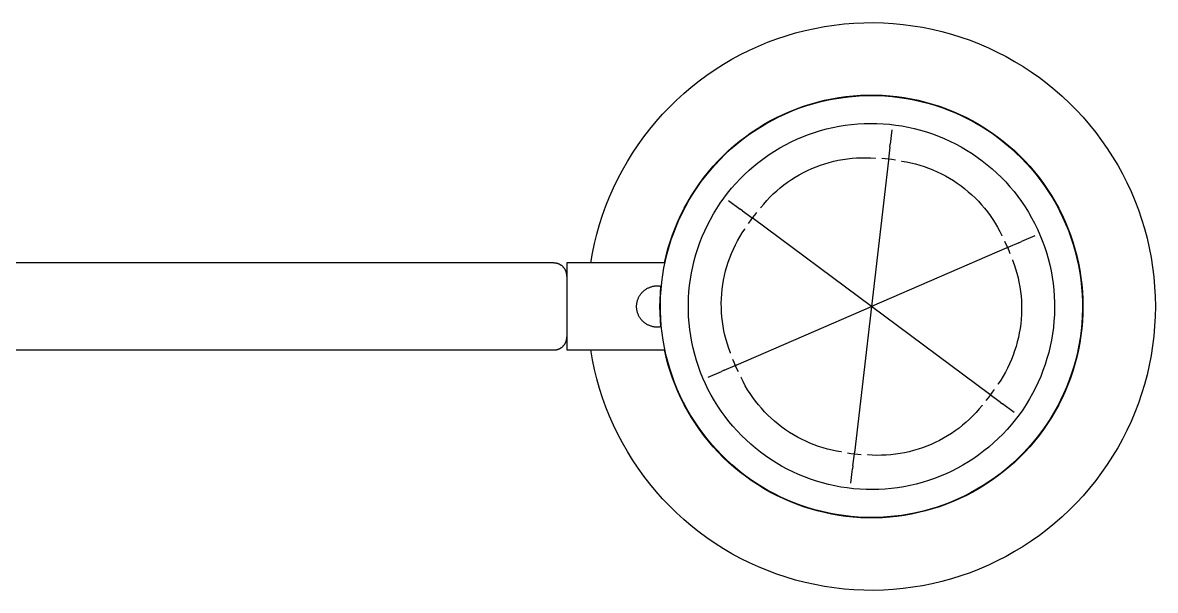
# Model space of a CAD drawing. Header units: millimetres. Extents: x -1519 to 3497, y -297 to 3208.
# Drawn here: x 2202.2 to 2462.5, y 465.4 to 595.9 of the extents above; entities that cross this region are included whole.
import ezdxf

# ---------------------------------------------------------------- set-up
doc = ezdxf.new("R2010")
doc.units = ezdxf.units.MM
doc.header["$MEASUREMENT"] = 0
doc.layers.add('Utwórz2D linie widoczne', color=7, linetype='Continuous', true_color=0x000000)

msp = doc.modelspace()

# ---------------------------------------------------------------- linework, layer by layer
at = {"layer": 'Utwórz2D linie widoczne'}
for p, q in [((2377.62, 592.87), (2379.79, 593.51)), ((2379.79, 593.51), (2381.99, 594.08)), ((2381.99, 594.08), (2384.2, 594.57)), ((2384.2, 594.57), (2386.43, 594.98)), ((2386.43, 594.98), (2388.67, 595.32)), ((2388.67, 595.32), (2390.92, 595.58)), ((2390.92, 595.58), (2393.18, 595.76)), ((2393.18, 595.76), (2395.44, 595.86)), ((2395.44, 595.86), (2397.71, 595.88)), ((2397.71, 595.88), (2399.97, 595.82)), ((2399.97, 595.82), (2402.24, 595.69)), ((2402.24, 595.69), (2404.49, 595.48)), ((2404.49, 595.48), (2406.74, 595.18)), ((2406.74, 595.18), (2408.98, 594.81)), ((2408.98, 594.81), (2411.2, 594.37)), ((2411.2, 594.37), (2413.4, 593.84)), ((2413.4, 593.84), (2415.59, 593.24)), ((2371.25, 590.49), (2373.35, 591.36)), ((2373.35, 591.36), (2375.47, 592.15)), ((2375.47, 592.15), (2377.62, 592.87)), ((2415.59, 593.24), (2417.75, 592.57)), ((2417.75, 592.57), (2419.89, 591.82)), ((2419.89, 591.82), (2422, 590.99)), ((2422, 590.99), (2424.08, 590.1)), ((2365.17, 587.46), (2367.16, 588.54)), ((2367.16, 588.54), (2369.19, 589.55)), ((2369.19, 589.55), (2371.25, 590.49)), ((2424.08, 590.1), (2426.13, 589.13)), ((2426.13, 589.13), (2428.14, 588.09)), ((2361.3, 585.1), (2363.21, 586.32)), ((2363.21, 586.32), (2365.17, 587.46)), ((2428.14, 588.09), (2430.12, 586.98)), ((2430.12, 586.98), (2432.06, 585.8)), ((2432.06, 585.8), (2433.95, 584.56)), ((2357.61, 582.48), (2359.43, 583.82)), ((2359.43, 583.82), (2361.3, 585.1)), ((2433.95, 584.56), (2435.8, 583.25)), ((2435.8, 583.25), (2437.61, 581.88)), ((2354.1, 579.6), (2355.83, 581.07)), ((2355.83, 581.07), (2357.61, 582.48)), ((2437.61, 581.88), (2439.36, 580.45)), ((2439.36, 580.45), (2441.07, 578.95)), ((2350.81, 576.49), (2352.43, 578.07)), ((2352.43, 578.07), (2354.1, 579.6)), ((2384.78, 577.63), (2386.41, 578.03)), ((2385.36, 577.67), (2386.99, 578.05)), ((2386.41, 578.03), (2388.05, 578.37)), ((2386.99, 578.05), (2388.63, 578.37)), ((2388.05, 578.37), (2389.7, 578.66)), ((2388.63, 578.37), (2390.28, 578.64)), ((2389.7, 578.66), (2391.37, 578.89)), ((2390.28, 578.64), (2391.95, 578.85)), ((2391.37, 578.89), (2393.03, 579.06)), ((2391.95, 578.85), (2393.61, 579.01)), ((2393.03, 579.06), (2394.71, 579.18)), ((2393.61, 579.01), (2395.28, 579.1)), ((2394.71, 579.18), (2396.39, 579.24)), ((2395.28, 579.1), (2396.96, 579.14)), ((2396.39, 579.24), (2398.06, 579.24)), ((2396.96, 579.14), (2398.63, 579.12)), ((2398.06, 579.24), (2399.74, 579.18)), ((2398.63, 579.12), (2400.3, 579.04)), ((2399.74, 579.18), (2401.41, 579.06)), ((2400.3, 579.04), (2401.97, 578.91)), ((2401.41, 579.06), (2403.08, 578.89)), ((2401.97, 578.91), (2403.64, 578.71)), ((2403.08, 578.89), (2404.74, 578.66)), ((2403.64, 578.71), (2405.29, 578.46)), ((2404.74, 578.66), (2406.4, 578.37)), ((2405.29, 578.46), (2406.94, 578.16)), ((2406.4, 578.37), (2408.04, 578.03)), ((2406.94, 578.16), (2408.57, 577.79)), ((2408.04, 578.03), (2409.67, 577.62)), ((2441.07, 578.95), (2442.72, 577.4)), ((2349.24, 574.85), (2350.81, 576.49)), ((2376.9, 574.79), (2378.43, 575.47)), ((2377.46, 574.93), (2379, 575.59)), ((2378.43, 575.47), (2379.99, 576.09)), ((2379, 575.59), (2380.56, 576.19)), ((2379.99, 576.09), (2381.57, 576.65)), ((2380.56, 576.19), (2382.14, 576.74)), ((2381.57, 576.65), (2383.17, 577.17)), ((2382.14, 576.74), (2383.74, 577.23)), ((2383.17, 577.17), (2384.78, 577.63)), ((2383.74, 577.23), (2385.36, 577.67)), ((2408.57, 577.79), (2410.19, 577.37)), ((2409.67, 577.62), (2411.28, 577.17)), ((2410.19, 577.37), (2411.8, 576.9)), ((2411.28, 577.17), (2412.88, 576.65)), ((2411.8, 576.9), (2413.38, 576.37)), ((2412.88, 576.65), (2414.46, 576.09)), ((2413.38, 576.37), (2414.95, 575.78)), ((2414.46, 576.09), (2416.01, 575.46)), ((2414.95, 575.78), (2416.5, 575.14)), ((2416.01, 575.46), (2417.55, 574.79)), ((2442.72, 577.4), (2444.31, 575.79)), ((2444.31, 575.79), (2445.85, 574.13)), ((2346.29, 571.41), (2347.74, 573.16)), ((2347.74, 573.16), (2349.24, 574.85)), ((2371.55, 571.79), (2372.99, 572.65)), ((2372.44, 572.45), (2373.9, 573.28)), ((2372.99, 572.65), (2374.45, 573.46)), ((2373.9, 573.28), (2375.39, 574.06)), ((2374.45, 573.46), (2375.94, 574.22)), ((2375.39, 574.06), (2376.9, 574.79)), ((2375.94, 574.22), (2377.46, 574.93)), ((2394.09, 572.61), (2395.54, 572.69)), ((2395.54, 572.69), (2396.99, 572.72)), ((2396.99, 572.72), (2398.44, 572.71)), ((2398.44, 572.71), (2399.9, 572.64)), ((2399.9, 572.64), (2401.34, 572.52)), ((2416.5, 575.14), (2418.02, 574.45)), ((2417.55, 574.79), (2419.06, 574.06)), ((2418.02, 574.45), (2419.52, 573.71)), ((2419.06, 574.06), (2420.55, 573.28)), ((2419.52, 573.71), (2421, 572.91)), ((2420.55, 573.28), (2422, 572.45)), ((2421, 572.91), (2422.44, 572.07)), ((2445.85, 574.13), (2447.33, 572.41)), ((2344.91, 569.62), (2346.29, 571.41)), ((2368.25, 569.67), (2369.62, 570.64)), ((2368.77, 569.92), (2370.15, 570.88)), ((2369.62, 570.64), (2371.01, 571.57)), ((2370.15, 570.88), (2371.55, 571.79)), ((2371.01, 571.57), (2372.44, 572.45)), ((2381.41, 569.64), (2382.77, 570.16)), ((2382.77, 570.16), (2384.14, 570.64)), ((2384.14, 570.64), (2385.53, 571.07)), ((2385.53, 571.07), (2386.93, 571.45)), ((2386.93, 571.45), (2388.34, 571.78)), ((2388.34, 571.78), (2389.77, 572.06)), ((2389.77, 572.06), (2391.2, 572.29)), ((2391.2, 572.29), (2392.64, 572.47)), ((2392.64, 572.47), (2394.09, 572.61)), ((2401.34, 572.52), (2402.79, 572.35)), ((2401.93, 571.27), (2401.54, 567.94)), ((2402.79, 572.35), (2404.22, 572.14)), ((2404.22, 572.14), (2405.65, 571.87)), ((2405.65, 571.87), (2407.07, 571.55)), ((2407.07, 571.55), (2408.47, 571.19)), ((2408.47, 571.19), (2409.87, 570.78)), ((2409.87, 570.78), (2411.25, 570.32)), ((2411.25, 570.32), (2412.61, 569.81)), ((2422, 572.45), (2423.43, 571.57)), ((2422.44, 572.07), (2423.86, 571.17)), ((2423.43, 571.57), (2424.83, 570.64)), ((2423.86, 571.17), (2425.24, 570.23)), ((2424.83, 570.64), (2426.19, 569.66)), ((2425.24, 570.23), (2426.59, 569.24)), ((2447.33, 572.41), (2448.75, 570.65)), ((2448.75, 570.65), (2450.11, 568.83)), ((2342.33, 565.89), (2343.58, 567.78)), ((2343.58, 567.78), (2344.91, 569.62)), ((2364.37, 566.46), (2365.63, 567.58)), ((2364.87, 566.77), (2366.13, 567.86)), ((2365.63, 567.58), (2366.92, 568.64)), ((2366.13, 567.86), (2367.44, 568.92)), ((2366.92, 568.64), (2368.25, 569.67)), ((2367.44, 568.92), (2368.77, 569.92)), ((2376.19, 567.09), (2377.46, 567.8)), ((2377.46, 567.8), (2378.76, 568.46)), ((2378.76, 568.46), (2380.07, 569.07)), ((2380.07, 569.07), (2381.41, 569.64)), ((2401.47, 567.29), (2401.54, 567.94)), ((2412.61, 569.81), (2413.95, 569.26)), ((2413.95, 569.26), (2415.27, 568.65)), ((2415.27, 568.65), (2416.57, 568.01)), ((2416.57, 568.01), (2417.85, 567.32)), ((2426.19, 569.66), (2427.52, 568.64)), ((2426.59, 569.24), (2427.9, 568.2)), ((2427.52, 568.64), (2428.82, 567.57)), ((2427.9, 568.2), (2429.18, 567.12)), ((2428.82, 567.57), (2430.07, 566.46)), ((2450.11, 568.83), (2451.41, 566.97)), ((2341.14, 563.96), (2342.33, 565.89)), ((2361.98, 564.11), (2363.16, 565.31)), ((2362.45, 564.45), (2363.64, 565.63)), ((2363.16, 565.31), (2364.37, 566.46)), ((2363.64, 565.63), (2364.87, 566.77)), ((2372.54, 564.72), (2373.73, 565.56)), ((2373.73, 565.56), (2374.95, 566.35)), ((2374.95, 566.35), (2376.19, 567.09)), ((2393.82, 564.79), (2394.89, 564.84)), ((2394.89, 564.84), (2395.95, 564.85)), ((2395.95, 564.85), (2397.02, 564.82)), ((2397.02, 564.82), (2398.08, 564.75)), ((2401.47, 567.29), (2401.15, 564.53)), ((2417.85, 567.32), (2419.1, 566.58)), ((2419.1, 566.58), (2420.33, 565.81)), ((2420.33, 565.81), (2421.53, 564.99)), ((2421.53, 564.99), (2422.7, 564.13)), ((2429.18, 567.12), (2430.42, 565.99)), ((2430.07, 566.46), (2431.29, 565.3)), ((2430.42, 565.99), (2431.62, 564.83)), ((2431.29, 565.3), (2432.46, 564.11)), ((2431.62, 564.83), (2432.78, 563.62)), ((2451.41, 566.97), (2452.64, 565.07)), ((2452.64, 565.07), (2453.8, 563.12)), ((2340.01, 562), (2341.14, 563.96)), ((2359.76, 561.6), (2360.85, 562.88)), ((2360.2, 561.97), (2361.31, 563.23)), ((2360.85, 562.88), (2361.98, 564.11)), ((2361.31, 563.23), (2362.45, 564.45)), ((2369.15, 561.99), (2370.25, 562.94)), ((2370.25, 562.94), (2371.38, 563.85)), ((2371.38, 563.85), (2372.54, 564.72)), ((2382.54, 561.9), (2383.51, 562.34)), ((2383.51, 562.34), (2384.5, 562.74)), ((2384.5, 562.74), (2385.5, 563.11)), ((2385.5, 563.11), (2386.51, 563.45)), ((2386.51, 563.45), (2387.53, 563.75)), ((2387.53, 563.75), (2388.56, 564.02)), ((2388.56, 564.02), (2389.6, 564.24)), ((2389.6, 564.24), (2390.65, 564.44)), ((2390.65, 564.44), (2391.7, 564.59)), ((2391.7, 564.59), (2392.76, 564.71)), ((2392.76, 564.71), (2393.82, 564.79)), ((2401.12, 564.3), (2397.22, 530.65)), ((2398.08, 564.75), (2398.15, 564.75)), ((2400.36, 564.61), (2399.57, 564.67)), ((2401.15, 564.53), (2400.36, 564.61)), ((2401.14, 564.5), (2401.12, 564.3)), ((2401.93, 564.43), (2401.15, 564.53)), ((2402.72, 564.31), (2401.93, 564.43)), ((2404.12, 564.06), (2404.19, 564.05)), ((2404.19, 564.05), (2405.24, 563.87)), ((2405.24, 563.87), (2406.28, 563.65)), ((2406.28, 563.65), (2407.31, 563.4)), ((2407.31, 563.4), (2408.34, 563.11)), ((2408.34, 563.11), (2409.35, 562.79)), ((2409.35, 562.79), (2410.36, 562.43)), ((2410.36, 562.43), (2411.35, 562.04)), ((2422.7, 564.13), (2423.84, 563.23)), ((2423.84, 563.23), (2424.95, 562.29)), ((2424.95, 562.29), (2426.03, 561.32)), ((2432.46, 564.11), (2433.6, 562.87)), ((2432.78, 563.62), (2433.9, 562.37)), ((2433.6, 562.87), (2434.69, 561.6)), ((2433.9, 562.37), (2434.97, 561.09)), ((2453.8, 563.12), (2454.89, 561.14)), ((2337.97, 557.95), (2338.96, 559.99)), ((2338.96, 559.99), (2340.01, 562)), ((2357.71, 558.94), (2358.71, 560.29)), ((2358.13, 559.34), (2359.14, 560.68)), ((2358.71, 560.29), (2359.76, 561.6)), ((2359.14, 560.68), (2360.2, 561.97)), ((2366.06, 558.92), (2367.05, 559.98)), ((2367.05, 559.98), (2368.08, 561)), ((2368.08, 561), (2369.15, 561.99)), ((2377.96, 559.21), (2378.83, 559.81)), ((2378.83, 559.81), (2379.73, 560.38)), ((2379.73, 560.38), (2380.65, 560.92)), ((2380.65, 560.92), (2381.59, 561.42)), ((2381.59, 561.42), (2382.54, 561.9)), ((2411.35, 562.04), (2412.32, 561.61)), ((2412.32, 561.61), (2413.28, 561.15)), ((2413.28, 561.15), (2414.23, 560.66)), ((2414.23, 560.66), (2415.15, 560.13)), ((2415.15, 560.13), (2416.06, 559.57)), ((2426.03, 561.32), (2427.07, 560.3)), ((2427.07, 560.3), (2428.07, 559.26)), ((2434.69, 561.6), (2435.73, 560.29)), ((2434.97, 561.09), (2436, 559.77)), ((2435.73, 560.29), (2436.73, 558.94)), ((2436, 559.77), (2436.98, 558.41)), ((2454.89, 561.14), (2455.92, 559.12)), ((2337.06, 555.87), (2337.97, 557.95)), ((2355.85, 556.15), (2356.76, 557.56)), ((2356.24, 556.58), (2357.16, 557.98)), ((2356.76, 557.56), (2357.71, 558.94)), ((2357.16, 557.98), (2358.13, 559.34)), ((2364.18, 556.7), (2365.1, 557.83)), ((2365.1, 557.83), (2366.06, 558.92)), ((2374.66, 556.51), (2375.45, 557.23)), ((2375.45, 557.23), (2376.26, 557.92)), ((2376.26, 557.92), (2377.1, 558.58)), ((2377.1, 558.58), (2377.96, 559.21)), ((2416.06, 559.57), (2416.95, 558.98)), ((2416.95, 558.98), (2417.81, 558.36)), ((2417.81, 558.36), (2418.66, 557.71)), ((2418.66, 557.71), (2419.48, 557.03)), ((2419.48, 557.03), (2420.27, 556.33)), ((2428.07, 559.26), (2429.04, 558.17)), ((2429.04, 558.17), (2429.98, 557.06)), ((2429.98, 557.06), (2430.87, 555.91)), ((2436.73, 558.94), (2437.69, 557.56)), ((2436.98, 558.41), (2437.92, 557.02)), ((2437.69, 557.56), (2438.59, 556.14)), ((2437.92, 557.02), (2438.8, 555.6)), ((2455.92, 559.12), (2456.87, 557.06)), ((2456.87, 557.06), (2457.75, 554.97)), ((2336.22, 553.77), (2337.06, 555.87)), ((2354.19, 553.23), (2355, 554.71)), ((2354.55, 553.69), (2355.37, 555.15)), ((2355, 554.71), (2355.85, 556.15)), ((2355.37, 555.15), (2356.24, 556.58)), ((2362.46, 554.36), (2363.3, 555.55)), ((2363.3, 555.55), (2364.18, 556.7)), ((2364.39, 555.04), (2367.08, 553.04)), ((2372.46, 554.2), (2373.17, 554.99)), ((2373.17, 554.99), (2373.9, 555.76)), ((2373.9, 555.76), (2374.66, 556.51)), ((2420.27, 556.33), (2421.05, 555.59)), ((2421.05, 555.59), (2421.79, 554.83)), ((2421.79, 554.83), (2422.51, 554.04)), ((2430.87, 555.91), (2431.72, 554.74)), ((2431.72, 554.74), (2432.53, 553.53)), ((2438.59, 556.14), (2439.45, 554.7)), ((2438.8, 555.6), (2439.64, 554.15)), ((2439.45, 554.7), (2440.25, 553.23)), ((2457.75, 554.97), (2458.56, 552.86)), ((2335.45, 551.64), (2336.22, 553.77)), ((2353.06, 550.69), (2353.78, 552.2)), ((2353.44, 551.74), (2354.19, 553.23)), ((2353.78, 552.2), (2354.55, 553.69)), ((2360.2, 550.64), (2360.91, 551.91)), ((2360.91, 551.91), (2361.67, 553.15)), ((2361.67, 553.15), (2362.46, 554.36)), ((2367.61, 552.64), (2367.08, 553.04)), ((2367.61, 552.64), (2369.84, 550.99)), ((2370.82, 552.24), (2370.32, 551.62)), ((2371.74, 553.33), (2371.78, 553.38)), ((2371.74, 553.33), (2371.74, 553.33)), ((2371.74, 553.33), (2371.74, 553.33)), ((2371.74, 553.33), (2371.74, 553.33)), ((2371.74, 553.33), (2371.74, 553.33)), ((2371.74, 553.33), (2371.74, 553.33)), ((2371.74, 553.33), (2371.74, 553.33)), ((2371.74, 553.33), (2371.74, 553.33)), ((2371.78, 553.38), (2372.46, 554.2)), ((2422.51, 554.04), (2423.2, 553.23)), ((2423.2, 553.23), (2423.86, 552.4)), ((2423.86, 552.4), (2424.49, 551.54)), ((2432.53, 553.53), (2433.3, 552.3)), ((2433.3, 552.3), (2434.03, 551.04)), ((2439.64, 554.15), (2440.42, 552.67)), ((2440.25, 553.23), (2441.01, 551.73)), ((2440.42, 552.67), (2441.16, 551.17)), ((2458.56, 552.86), (2459.29, 550.71)), ((2334.15, 547.3), (2334.76, 549.48)), ((2334.76, 549.48), (2335.45, 551.64)), ((2352.09, 548.67), (2352.74, 550.21)), ((2352.4, 549.15), (2353.06, 550.69)), ((2352.74, 550.21), (2353.44, 551.74)), ((2358.91, 548.04), (2359.53, 549.35)), ((2359.53, 549.35), (2360.2, 550.64)), ((2369.38, 550.35), (2368.93, 549.69)), ((2369.84, 550.99), (2369.38, 550.35)), ((2370.32, 551.62), (2369.84, 550.99)), ((2370.02, 550.85), (2369.87, 550.97)), ((2397.22, 530.65), (2370.02, 550.85)), ((2424.49, 551.54), (2425.1, 550.66)), ((2425.1, 550.66), (2425.67, 549.76)), ((2425.67, 549.76), (2426.21, 548.84)), ((2434.03, 551.04), (2434.71, 549.76)), ((2434.71, 549.76), (2435.34, 548.45)), ((2441.01, 551.73), (2441.71, 550.21)), ((2441.16, 551.17), (2441.84, 549.64)), ((2441.71, 550.21), (2442.36, 548.66)), ((2441.84, 549.64), (2442.47, 548.09)), ((2459.29, 550.71), (2459.95, 548.54)), ((2333.61, 545.1), (2334.15, 547.3)), ((2350.95, 545.51), (2351.49, 547.1)), ((2351.23, 546.02), (2351.79, 547.6)), ((2351.49, 547.1), (2352.09, 548.67)), ((2351.79, 547.6), (2352.4, 549.15)), ((2357.8, 545.35), (2358.33, 546.7)), ((2358.33, 546.7), (2358.91, 548.04)), ((2366.44, 545.72), (2366.97, 546.65)), ((2366.97, 546.65), (2367.52, 547.56)), ((2367.52, 547.56), (2368.11, 548.44)), ((2368.11, 548.44), (2368.15, 548.5)), ((2426.21, 548.84), (2426.71, 547.91)), ((2426.71, 547.91), (2427.19, 546.95)), ((2427.19, 546.95), (2427.22, 546.9)), ((2434.76, 546.88), (2431.68, 545.55)), ((2435.34, 548.45), (2435.94, 547.13)), ((2435.94, 547.13), (2436.48, 545.78)), ((2442.36, 548.66), (2442.95, 547.09)), ((2442.47, 548.09), (2443.05, 546.52)), ((2442.95, 547.09), (2443.49, 545.5)), ((2459.95, 548.54), (2460.54, 546.35)), ((2333.14, 542.88), (2333.61, 545.1)), ((2350.28, 542.81), (2350.72, 544.42)), ((2350.47, 543.9), (2350.95, 545.51)), ((2350.72, 544.42), (2351.23, 546.02)), ((2356.88, 542.6), (2357.31, 543.98)), ((2357.31, 543.98), (2357.8, 545.35)), ((2365.49, 543.82), (2365.95, 544.78)), ((2365.95, 544.78), (2366.44, 545.72)), ((2428.32, 544.1), (2397.22, 530.65)), ((2428.2, 544.91), (2427.86, 545.62)), ((2428.53, 544.19), (2428.2, 544.91)), ((2428.32, 544.1), (2428.5, 544.17)), ((2431.08, 545.29), (2428.53, 544.19)), ((2428.83, 543.45), (2428.53, 544.19)), ((2431.08, 545.29), (2431.68, 545.55)), ((2436.48, 545.78), (2436.98, 544.42)), ((2436.98, 544.42), (2437.43, 543.04)), ((2443.05, 546.52), (2443.57, 544.92)), ((2443.49, 545.5), (2443.98, 543.9)), ((2443.57, 544.92), (2444.03, 543.32)), ((2460.54, 546.35), (2461.05, 544.15)), ((2461.05, 544.15), (2461.48, 541.92)), ((2332.76, 540.65), (2333.14, 542.88)), ((2349.66, 540.65), (2350.04, 542.28)), ((2349.88, 541.18), (2350.28, 542.81)), ((2350.04, 542.28), (2350.47, 543.9)), ((2356.49, 541.2), (2356.88, 542.6)), ((2364.31, 540.85), (2364.67, 541.85)), ((2364.67, 541.85), (2365.06, 542.84)), ((2365.06, 542.84), (2365.49, 543.82)), ((2429.12, 542.72), (2428.83, 543.45)), ((2437.43, 543.04), (2437.84, 541.64)), ((2437.84, 541.64), (2438.19, 540.23)), ((2443.98, 543.9), (2444.41, 542.28)), ((2444.03, 543.32), (2444.44, 541.69)), ((2444.41, 542.28), (2444.78, 540.64)), ((2444.44, 541.69), (2444.79, 540.06)), ((2461.48, 541.92), (2461.83, 539.68)), ((2324.23, 540.65), (870.23, 540.65)), ((2324.33, 540.64), (2324.23, 540.65)), ((2324.43, 540.64), (2324.33, 540.64)), ((2324.53, 540.63), (2324.43, 540.64)), ((2324.64, 540.62), (2324.53, 540.63)), ((2324.74, 540.6), (2324.64, 540.62)), ((2324.84, 540.58), (2324.74, 540.6)), ((2324.94, 540.56), (2324.84, 540.58)), ((2325.04, 540.53), (2324.94, 540.56)), ((2325.14, 540.51), (2325.04, 540.53)), ((2325.23, 540.47), (2325.14, 540.51)), ((2325.33, 540.44), (2325.23, 540.47)), ((2325.42, 540.4), (2325.33, 540.44)), ((2325.52, 540.36), (2325.42, 540.4)), ((2325.61, 540.31), (2325.52, 540.36)), ((2325.7, 540.26), (2325.61, 540.31)), ((2325.79, 540.21), (2325.7, 540.26)), ((2325.87, 540.15), (2325.79, 540.21)), ((2325.96, 540.1), (2325.87, 540.15)), ((2326.04, 540.04), (2325.96, 540.1)), ((2326.12, 539.97), (2326.04, 540.04)), ((2326.2, 539.91), (2326.12, 539.97)), ((2326.28, 539.84), (2326.2, 539.91)), ((2326.35, 539.77), (2326.28, 539.84)), ((2326.42, 539.69), (2326.35, 539.77)), ((2326.49, 539.62), (2326.42, 539.69)), ((2326.55, 539.54), (2326.49, 539.62)), ((2326.62, 539.46), (2326.55, 539.54)), ((2326.68, 539.38), (2326.62, 539.46)), ((2326.74, 539.29), (2326.68, 539.38)), ((2326.79, 539.2), (2326.74, 539.29)), ((2326.84, 539.12), (2326.79, 539.2)), ((2326.89, 539.03), (2326.84, 539.12)), ((2326.94, 538.93), (2326.89, 539.03)), ((2326.98, 538.84), (2326.94, 538.93)), ((2327.02, 538.75), (2326.98, 538.84)), ((2349.77, 540.65), (2327.23, 540.65)), ((2327.23, 540.65), (2327.23, 537.71)), ((2349.27, 537.89), (2349.55, 539.54)), ((2349.55, 539.54), (2349.88, 541.18)), ((2355.86, 538.36), (2356.15, 539.79)), ((2356.15, 539.79), (2356.49, 541.2)), ((2363.46, 537.77), (2363.71, 538.81)), ((2363.71, 538.81), (2363.99, 539.83)), ((2363.99, 539.83), (2364.31, 540.85)), ((2429.61, 541.37), (2429.63, 541.31)), ((2429.63, 541.31), (2430, 540.32)), ((2430, 540.32), (2430.33, 539.3)), ((2430.33, 539.3), (2430.63, 538.28)), ((2438.19, 540.23), (2438.5, 538.81)), ((2438.5, 538.81), (2438.76, 537.38)), ((2444.78, 540.64), (2445.1, 538.99)), ((2444.79, 540.06), (2445.09, 538.41)), ((2445.1, 538.99), (2445.36, 537.34)), ((2461.83, 539.68), (2462.1, 537.43)), ((2327.05, 538.65), (2327.02, 538.75)), ((2327.09, 538.55), (2327.05, 538.65)), ((2327.12, 538.46), (2327.09, 538.55)), ((2327.14, 538.36), (2327.12, 538.46)), ((2327.16, 538.26), (2327.14, 538.36)), ((2327.18, 538.16), (2327.16, 538.26)), ((2327.2, 538.05), (2327.18, 538.16)), ((2327.21, 537.95), (2327.2, 538.05)), ((2327.22, 537.85), (2327.21, 537.95)), ((2327.23, 537.75), (2327.22, 537.85)), ((2327.23, 537.65), (2327.23, 537.75)), ((2327.23, 537.65), (2327.23, 523.65)), ((2348.88, 534.56), (2349.05, 536.23)), ((2349.05, 536.23), (2349.27, 537.89)), ((2355.42, 535.49), (2355.62, 536.93)), ((2355.62, 536.93), (2355.86, 538.36)), ((2363.06, 535.68), (2363.24, 536.73)), ((2363.24, 536.73), (2363.46, 537.77)), ((2430.63, 538.28), (2430.9, 537.25)), ((2430.9, 537.25), (2431.12, 536.21)), ((2431.12, 536.21), (2431.32, 535.16)), ((2438.76, 537.38), (2438.96, 535.94)), ((2445.09, 538.41), (2445.33, 536.75)), ((2445.33, 536.75), (2445.51, 535.09)), ((2445.36, 537.34), (2445.56, 535.67)), ((2462.1, 537.43), (2462.3, 535.17)), ((2344.25, 533.56), (2344.35, 533.69)), ((2344.35, 533.69), (2344.46, 533.81)), ((2344.46, 533.81), (2344.57, 533.93)), ((2344.57, 533.93), (2344.69, 534.05)), ((2344.69, 534.05), (2344.81, 534.16)), ((2344.81, 534.16), (2344.93, 534.27)), ((2344.93, 534.27), (2345.06, 534.38)), ((2345.06, 534.38), (2345.19, 534.48)), ((2345.19, 534.48), (2345.33, 534.57)), ((2345.33, 534.57), (2345.47, 534.66)), ((2345.47, 534.66), (2345.61, 534.75)), ((2345.61, 534.75), (2345.75, 534.83)), ((2345.75, 534.83), (2345.9, 534.9)), ((2345.9, 534.9), (2346.05, 534.97)), ((2346.05, 534.97), (2346.2, 535.04)), ((2346.2, 535.04), (2346.35, 535.1)), ((2346.35, 535.1), (2346.51, 535.15)), ((2346.51, 535.15), (2346.66, 535.2)), ((2346.66, 535.2), (2346.82, 535.25)), ((2346.82, 535.25), (2346.98, 535.29)), ((2346.98, 535.29), (2347.15, 535.32)), ((2347.15, 535.32), (2347.31, 535.34)), ((2347.31, 535.34), (2347.47, 535.37)), ((2347.47, 535.37), (2347.64, 535.38)), ((2347.64, 535.38), (2347.8, 535.39)), ((2347.8, 535.39), (2347.97, 535.4)), ((2347.97, 535.4), (2348.13, 535.39)), ((2348.13, 535.39), (2348.3, 535.39)), ((2348.3, 535.39), (2348.46, 535.37)), ((2348.46, 535.37), (2348.62, 535.35)), ((2348.62, 535.35), (2348.79, 535.33)), ((2348.65, 532.21), (2348.72, 533.76)), ((2348.72, 533.76), (2348.85, 535.32)), ((2348.78, 532.89), (2348.88, 534.56)), ((2348.79, 535.33), (2348.95, 535.3)), ((2355.19, 532.6), (2355.28, 534.05)), ((2355.28, 534.05), (2355.42, 535.49)), ((2362.82, 533.56), (2362.92, 534.62)), ((2362.92, 534.62), (2363.06, 535.68)), ((2431.32, 535.16), (2431.47, 534.11)), ((2431.47, 534.11), (2431.59, 533.05)), ((2438.96, 535.94), (2439.12, 534.5)), ((2439.12, 534.5), (2439.23, 533.05)), ((2445.51, 535.09), (2445.64, 533.42)), ((2445.56, 535.67), (2445.7, 534)), ((2445.7, 534), (2445.79, 532.32)), ((2462.3, 535.17), (2462.42, 532.91)), ((2343.26, 530.98), (2343.28, 531.14)), ((2343.26, 530.81), (2343.26, 530.98)), ((2343.28, 531.14), (2343.3, 531.3)), ((2343.3, 531.3), (2343.32, 531.47)), ((2343.32, 531.47), (2343.36, 531.63)), ((2343.36, 531.63), (2343.39, 531.79)), ((2343.39, 531.79), (2343.43, 531.95)), ((2343.43, 531.95), (2343.48, 532.11)), ((2343.48, 532.11), (2343.54, 532.26)), ((2343.54, 532.26), (2343.6, 532.42)), ((2343.6, 532.42), (2343.66, 532.57)), ((2343.66, 532.57), (2343.73, 532.72)), ((2343.73, 532.72), (2343.8, 532.87)), ((2343.8, 532.87), (2343.88, 533.01)), ((2343.88, 533.01), (2343.97, 533.15)), ((2343.97, 533.15), (2344.06, 533.29)), ((2344.06, 533.29), (2344.15, 533.43)), ((2344.15, 533.43), (2344.25, 533.56)), ((2348.62, 530.65), (2348.65, 532.21)), ((2348.73, 531.22), (2348.78, 532.89)), ((2348.74, 529.55), (2348.73, 531.22)), ((2355.15, 531.14), (2355.19, 532.6)), ((2355.15, 529.69), (2355.15, 531.14)), ((2362.72, 531.43), (2362.75, 532.5)), ((2362.73, 530.37), (2362.72, 531.43)), ((2362.75, 532.5), (2362.82, 533.56)), ((2431.59, 533.05), (2431.67, 531.99)), ((2431.67, 531.99), (2431.71, 530.92)), ((2439.23, 533.05), (2439.29, 531.6)), ((2439.29, 531.6), (2439.3, 530.15)), ((2445.64, 533.42), (2445.7, 531.75)), ((2445.7, 531.75), (2445.71, 530.07)), ((2445.79, 532.32), (2445.82, 530.65)), ((2462.42, 532.91), (2462.46, 530.65)), ((2343.25, 530.65), (2343.26, 530.81)), ((2343.26, 530.48), (2343.25, 530.65)), ((2343.26, 530.32), (2343.26, 530.48)), ((2343.28, 530.15), (2343.26, 530.32)), ((2343.3, 529.99), (2343.28, 530.15)), ((2343.32, 529.82), (2343.3, 529.99)), ((2343.36, 529.66), (2343.32, 529.82)), ((2343.39, 529.5), (2343.36, 529.66)), ((2343.43, 529.34), (2343.39, 529.5)), ((2343.48, 529.18), (2343.43, 529.34)), ((2343.54, 529.03), (2343.48, 529.18)), ((2343.6, 528.87), (2343.54, 529.03)), ((2343.66, 528.72), (2343.6, 528.87)), ((2343.73, 528.57), (2343.66, 528.72)), ((2343.8, 528.43), (2343.73, 528.57)), ((2343.88, 528.28), (2343.8, 528.43)), ((2348.65, 529.09), (2348.62, 530.65)), ((2348.72, 527.53), (2348.65, 529.09)), ((2348.81, 527.87), (2348.74, 529.55)), ((2355.21, 528.24), (2355.15, 529.69)), ((2362.77, 529.3), (2362.73, 530.37)), ((2362.85, 528.24), (2362.77, 529.3)), ((2366.12, 517.2), (2397.22, 530.65)), ((2397.22, 530.65), (2393.32, 496.99)), ((2424.42, 510.44), (2397.22, 530.65)), ((2431.69, 528.79), (2431.62, 527.73)), ((2431.72, 529.86), (2431.69, 528.79)), ((2431.71, 530.92), (2431.72, 529.86)), ((2439.25, 528.7), (2439.16, 527.25)), ((2439.3, 530.15), (2439.25, 528.7)), ((2445.66, 528.4), (2445.56, 526.73)), ((2445.71, 530.07), (2445.66, 528.4)), ((2445.79, 528.97), (2445.7, 527.29)), ((2445.82, 530.65), (2445.79, 528.97)), ((2462.42, 528.38), (2462.3, 526.12)), ((2462.46, 530.65), (2462.42, 528.38)), ((2343.97, 528.14), (2343.88, 528.28)), ((2344.06, 528), (2343.97, 528.14)), ((2344.15, 527.87), (2344.06, 528)), ((2344.25, 527.73), (2344.15, 527.87)), ((2344.35, 527.6), (2344.25, 527.73)), ((2344.46, 527.48), (2344.35, 527.6)), ((2344.57, 527.36), (2344.46, 527.48)), ((2344.69, 527.24), (2344.57, 527.36)), ((2344.81, 527.13), (2344.69, 527.24)), ((2344.93, 527.02), (2344.81, 527.13)), ((2345.06, 526.92), (2344.93, 527.02)), ((2345.19, 526.82), (2345.06, 526.92)), ((2345.33, 526.72), (2345.19, 526.82)), ((2345.47, 526.63), (2345.33, 526.72)), ((2345.61, 526.54), (2345.47, 526.63)), ((2345.75, 526.46), (2345.61, 526.54)), ((2345.9, 526.39), (2345.75, 526.46)), ((2346.05, 526.32), (2345.9, 526.39)), ((2346.2, 526.25), (2346.05, 526.32)), ((2346.35, 526.19), (2346.2, 526.25)), ((2346.51, 526.14), (2346.35, 526.19)), ((2346.66, 526.09), (2346.51, 526.14)), ((2346.82, 526.04), (2346.66, 526.09)), ((2346.98, 526.01), (2346.82, 526.04)), ((2347.15, 525.97), (2346.98, 526.01)), ((2347.31, 525.95), (2347.15, 525.97)), ((2347.47, 525.93), (2347.31, 525.95)), ((2347.64, 525.91), (2347.47, 525.93)), ((2347.8, 525.9), (2347.64, 525.91)), ((2347.97, 525.9), (2347.8, 525.9)), ((2348.13, 525.9), (2347.97, 525.9)), ((2348.3, 525.9), (2348.13, 525.9)), ((2348.46, 525.92), (2348.3, 525.9)), ((2348.62, 525.94), (2348.46, 525.92)), ((2348.79, 525.96), (2348.62, 525.94)), ((2348.85, 525.97), (2348.72, 527.53)), ((2348.95, 525.99), (2348.79, 525.96)), ((2348.93, 526.2), (2348.81, 527.87)), ((2349.11, 524.54), (2348.93, 526.2)), ((2355.32, 526.79), (2355.21, 528.24)), ((2355.48, 525.35), (2355.32, 526.79)), ((2362.97, 527.18), (2362.85, 528.24)), ((2363.13, 526.13), (2362.97, 527.18)), ((2363.32, 525.08), (2363.13, 526.13)), ((2431.52, 526.67), (2431.38, 525.61)), ((2431.62, 527.73), (2431.52, 526.67)), ((2439.02, 525.8), (2438.83, 524.36)), ((2439.16, 527.25), (2439.02, 525.8)), ((2445.56, 526.73), (2445.39, 525.06)), ((2445.7, 527.29), (2445.56, 525.62)), ((2462.3, 526.12), (2462.1, 523.86)), ((2327.18, 523.14), (2327.2, 523.24)), ((2327.2, 523.24), (2327.21, 523.34)), ((2327.21, 523.34), (2327.22, 523.44)), ((2327.22, 523.44), (2327.23, 523.54)), ((2327.23, 523.54), (2327.23, 523.65)), ((2327.23, 523.58), (2327.23, 520.65)), ((2349.35, 522.88), (2349.11, 524.54)), ((2355.69, 523.91), (2355.48, 525.35)), ((2355.94, 522.48), (2355.69, 523.91)), ((2363.55, 524.04), (2363.32, 525.08)), ((2363.81, 523.01), (2363.55, 524.04)), ((2430.99, 523.52), (2430.74, 522.49)), ((2431.2, 524.56), (2430.99, 523.52)), ((2431.38, 525.61), (2431.2, 524.56)), ((2438.83, 524.36), (2438.58, 522.93)), ((2445.17, 523.4), (2444.89, 521.75)), ((2445.36, 523.96), (2445.1, 522.3)), ((2445.39, 525.06), (2445.17, 523.4)), ((2445.56, 525.62), (2445.36, 523.96)), ((2462.1, 523.86), (2461.83, 521.61)), ((870.23, 520.65), (2324.23, 520.65)), ((2324.23, 520.65), (2324.33, 520.65)), ((2324.33, 520.65), (2324.43, 520.65)), ((2324.43, 520.65), (2324.53, 520.66)), ((2324.53, 520.66), (2324.64, 520.67)), ((2324.64, 520.67), (2324.74, 520.69)), ((2324.74, 520.69), (2324.84, 520.71)), ((2324.84, 520.71), (2324.94, 520.73)), ((2324.94, 520.73), (2325.04, 520.76)), ((2325.04, 520.76), (2325.14, 520.79)), ((2325.14, 520.79), (2325.23, 520.82)), ((2325.23, 520.82), (2325.33, 520.86)), ((2325.33, 520.86), (2325.42, 520.89)), ((2325.42, 520.89), (2325.52, 520.94)), ((2325.52, 520.94), (2325.61, 520.98)), ((2325.61, 520.98), (2325.7, 521.03)), ((2325.7, 521.03), (2325.79, 521.08)), ((2325.79, 521.08), (2325.87, 521.14)), ((2325.87, 521.14), (2325.96, 521.19)), ((2325.96, 521.19), (2326.04, 521.26)), ((2326.04, 521.26), (2326.12, 521.32)), ((2326.12, 521.32), (2326.2, 521.38)), ((2326.2, 521.38), (2326.28, 521.45)), ((2326.28, 521.45), (2326.35, 521.52)), ((2326.35, 521.52), (2326.42, 521.6)), ((2326.42, 521.6), (2326.49, 521.67)), ((2326.49, 521.67), (2326.55, 521.75)), ((2326.55, 521.75), (2326.62, 521.83)), ((2326.62, 521.83), (2326.68, 521.92)), ((2326.68, 521.92), (2326.74, 522)), ((2326.74, 522), (2326.79, 522.09)), ((2326.79, 522.09), (2326.84, 522.18)), ((2326.84, 522.18), (2326.89, 522.27)), ((2326.89, 522.27), (2326.94, 522.36)), ((2326.94, 522.36), (2326.98, 522.45)), ((2326.98, 522.45), (2327.02, 522.55)), ((2327.02, 522.55), (2327.05, 522.64)), ((2327.05, 522.64), (2327.09, 522.74)), ((2327.09, 522.74), (2327.12, 522.84)), ((2327.12, 522.84), (2327.14, 522.94)), ((2327.14, 522.94), (2327.16, 523.04)), ((2327.16, 523.04), (2327.18, 523.14)), ((2327.23, 520.65), (2349.77, 520.65)), ((2333.14, 518.41), (2332.76, 520.65)), ((2349.65, 521.23), (2349.35, 522.88)), ((2350, 519.6), (2349.65, 521.23)), ((2350.04, 519.01), (2349.66, 520.65)), ((2356.25, 521.06), (2355.94, 522.48)), ((2356.61, 519.65), (2356.25, 521.06)), ((2364.11, 521.99), (2363.81, 523.01)), ((2364.44, 520.98), (2364.11, 521.99)), ((2364.81, 519.98), (2364.44, 520.98)), ((2430.45, 521.46), (2430.13, 520.44)), ((2430.74, 522.49), (2430.45, 521.46)), ((2438.29, 521.51), (2437.95, 520.09)), ((2438.58, 522.93), (2438.29, 521.51)), ((2444.78, 520.65), (2444.41, 519.02)), ((2444.89, 521.75), (2444.56, 520.11)), ((2445.1, 522.3), (2444.78, 520.65)), ((2461.83, 521.61), (2461.48, 519.37)), ((2333.61, 516.19), (2333.14, 518.41)), ((2350.41, 517.98), (2350, 519.6)), ((2350.47, 517.39), (2350.04, 519.01)), ((2350.88, 516.37), (2350.41, 517.98)), ((2357.01, 518.26), (2356.61, 519.65)), ((2357.46, 516.88), (2357.01, 518.26)), ((2364.84, 519.92), (2364.81, 519.98)), ((2365.32, 518.58), (2365.61, 517.84)), ((2429.38, 518.45), (2428.95, 517.47)), ((2429.77, 519.44), (2429.38, 518.45)), ((2430.13, 520.44), (2429.77, 519.44)), ((2437.56, 518.69), (2437.13, 517.31)), ((2437.95, 520.09), (2437.56, 518.69)), ((2444.17, 518.48), (2443.72, 516.87)), ((2444.41, 519.02), (2443.98, 517.39)), ((2444.56, 520.11), (2444.17, 518.48)), ((2461.48, 519.37), (2461.05, 517.15)), ((2334.15, 513.99), (2333.61, 516.19)), ((2350.95, 515.78), (2350.47, 517.39)), ((2351.4, 514.78), (2350.88, 516.37)), ((2351.49, 514.19), (2350.95, 515.78)), ((2357.96, 515.51), (2357.46, 516.88)), ((2358.51, 514.17), (2357.96, 515.51)), ((2359.69, 514.41), (2362.76, 515.74)), ((2363.37, 516), (2362.76, 515.74)), ((2363.37, 516), (2365.91, 517.11)), ((2365.61, 517.84), (2365.91, 517.11)), ((2365.91, 517.11), (2366.24, 516.38)), ((2366.12, 517.2), (2365.94, 517.12)), ((2366.24, 516.38), (2366.58, 515.67)), ((2428, 515.57), (2427.47, 514.64)), ((2428.49, 516.51), (2428, 515.57)), ((2428.95, 517.47), (2428.49, 516.51)), ((2436.64, 515.94), (2436.11, 514.59)), ((2437.13, 517.31), (2436.64, 515.94)), ((2443.49, 515.79), (2442.95, 514.2)), ((2443.72, 516.87), (2443.21, 515.27)), ((2443.98, 517.39), (2443.49, 515.79)), ((2461.05, 517.15), (2460.54, 514.94)), ((2334.76, 511.81), (2334.15, 513.99)), ((2351.97, 513.2), (2351.4, 514.78)), ((2352.09, 512.63), (2351.49, 514.19)), ((2352.6, 511.65), (2351.97, 513.2)), ((2359.1, 512.84), (2358.51, 514.17)), ((2359.73, 511.53), (2359.1, 512.84)), ((2367.25, 514.34), (2367.22, 514.4)), ((2367.73, 513.38), (2367.25, 514.34)), ((2368.23, 512.45), (2367.73, 513.38)), ((2426.33, 512.85), (2426.29, 512.79)), ((2426.92, 513.74), (2426.33, 512.85)), ((2427.47, 514.64), (2426.92, 513.74)), ((2435.54, 513.25), (2434.91, 511.94)), ((2436.11, 514.59), (2435.54, 513.25)), ((2442.66, 513.7), (2442.04, 512.14)), ((2442.95, 514.2), (2442.36, 512.63)), ((2443.21, 515.27), (2442.66, 513.7)), ((2459.95, 512.75), (2459.29, 510.58)), ((2460.54, 514.94), (2459.95, 512.75)), ((2335.45, 509.65), (2334.76, 511.81)), ((2352.74, 511.08), (2352.09, 512.63)), ((2353.28, 510.12), (2352.6, 511.65)), ((2353.44, 509.56), (2352.74, 511.08)), ((2360.42, 510.25), (2359.73, 511.53)), ((2361.14, 508.99), (2360.42, 510.25)), ((2368.77, 511.53), (2368.23, 512.45)), ((2369.35, 510.63), (2368.77, 511.53)), ((2369.95, 509.75), (2369.35, 510.63)), ((2424.12, 509.67), (2424.6, 510.3)), ((2424.57, 510.32), (2424.42, 510.44)), ((2424.6, 510.3), (2425.06, 510.95)), ((2426.83, 508.65), (2424.6, 510.3)), ((2425.06, 510.95), (2425.51, 511.6)), ((2434.24, 510.65), (2433.53, 509.39)), ((2434.91, 511.94), (2434.24, 510.65)), ((2441.38, 510.6), (2440.66, 509.09)), ((2441.71, 511.08), (2441.01, 509.56)), ((2442.04, 512.14), (2441.38, 510.6)), ((2442.36, 512.63), (2441.71, 511.08)), ((2459.29, 510.58), (2458.56, 508.44)), ((2336.22, 507.52), (2335.45, 509.65)), ((2354.02, 508.62), (2353.28, 510.12)), ((2354.19, 508.06), (2353.44, 509.56)), ((2354.8, 507.14), (2354.02, 508.62)), ((2355, 506.59), (2354.19, 508.06)), ((2361.91, 507.76), (2361.14, 508.99)), ((2362.72, 506.56), (2361.91, 507.76)), ((2370.58, 508.89), (2369.95, 509.75)), ((2371.24, 508.06), (2370.58, 508.89)), ((2371.93, 507.25), (2371.24, 508.06)), ((2422.66, 507.91), (2421.98, 507.09)), ((2422.7, 507.96), (2422.66, 507.91)), ((2423.62, 509.06), (2424.12, 509.67)), ((2426.83, 508.65), (2427.36, 508.25)), ((2430.05, 506.26), (2427.36, 508.25)), ((2432.78, 508.15), (2431.98, 506.93)), ((2433.53, 509.39), (2432.78, 508.15)), ((2439.89, 507.6), (2439.07, 506.14)), ((2440.25, 508.06), (2439.45, 506.59)), ((2440.66, 509.09), (2439.89, 507.6)), ((2441.01, 509.56), (2440.25, 508.06)), ((2458.56, 508.44), (2457.75, 506.32)), ((2337.06, 505.42), (2336.22, 507.52)), ((2337.97, 503.34), (2337.06, 505.42)), ((2355.64, 505.69), (2354.8, 507.14)), ((2355.85, 505.14), (2355, 506.59)), ((2356.53, 504.27), (2355.64, 505.69)), ((2356.76, 503.73), (2355.85, 505.14)), ((2363.57, 505.38), (2362.72, 506.56)), ((2364.47, 504.23), (2363.57, 505.38)), ((2372.65, 506.46), (2371.93, 507.25)), ((2373.4, 505.7), (2372.65, 506.46)), ((2374.17, 504.97), (2373.4, 505.7)), ((2374.96, 504.26), (2374.17, 504.97)), ((2420.54, 505.53), (2419.78, 504.78)), ((2421.28, 506.3), (2420.54, 505.53)), ((2421.98, 507.09), (2421.28, 506.3)), ((2431.14, 505.75), (2430.26, 504.59)), ((2431.98, 506.93), (2431.14, 505.75)), ((2438.59, 505.15), (2437.69, 503.73)), ((2439.07, 506.14), (2438.2, 504.71)), ((2439.45, 506.59), (2438.59, 505.15)), ((2457.75, 506.32), (2456.87, 504.23)), ((2338.96, 501.3), (2337.97, 503.34)), ((2357.46, 502.88), (2356.53, 504.27)), ((2357.71, 502.35), (2356.76, 503.73)), ((2358.44, 501.53), (2357.46, 502.88)), ((2358.71, 501), (2357.71, 502.35)), ((2365.4, 503.12), (2364.47, 504.23)), ((2366.37, 502.04), (2365.4, 503.12)), ((2375.78, 503.58), (2374.96, 504.26)), ((2376.63, 502.93), (2375.78, 503.58)), ((2377.49, 502.31), (2376.63, 502.93)), ((2417.34, 502.72), (2416.49, 502.08)), ((2418.18, 503.38), (2417.34, 502.72)), ((2418.99, 504.07), (2418.18, 503.38)), ((2419.78, 504.78), (2418.99, 504.07)), ((2428.38, 502.37), (2427.39, 501.31)), ((2429.34, 503.47), (2428.38, 502.37)), ((2430.26, 504.59), (2429.34, 503.47)), ((2436.73, 502.35), (2435.73, 501.01)), ((2437.28, 503.31), (2436.31, 501.95)), ((2437.69, 503.73), (2436.73, 502.35)), ((2438.2, 504.71), (2437.28, 503.31)), ((2456.87, 504.23), (2455.92, 502.17)), ((2340.01, 499.3), (2338.96, 501.3)), ((2359.47, 500.2), (2358.44, 501.53)), ((2359.76, 499.69), (2358.71, 501)), ((2360.54, 498.92), (2359.47, 500.2)), ((2367.37, 500.99), (2366.37, 502.04)), ((2368.41, 499.98), (2367.37, 500.99)), ((2369.49, 499), (2368.41, 499.98)), ((2378.38, 501.72), (2377.49, 502.31)), ((2379.29, 501.16), (2378.38, 501.72)), ((2380.21, 500.64), (2379.29, 501.16)), ((2381.16, 500.14), (2380.21, 500.64)), ((2382.12, 499.68), (2381.16, 500.14)), ((2412.85, 499.87), (2411.9, 499.39)), ((2413.79, 500.37), (2412.85, 499.87)), ((2414.71, 500.91), (2413.79, 500.37)), ((2415.61, 501.48), (2414.71, 500.91)), ((2416.49, 502.08), (2415.61, 501.48)), ((2426.36, 500.29), (2425.29, 499.3)), ((2427.39, 501.31), (2426.36, 500.29)), ((2435.3, 500.62), (2434.24, 499.32)), ((2435.73, 501.01), (2434.69, 499.7)), ((2436.31, 501.95), (2435.3, 500.62)), ((2454.89, 500.15), (2453.8, 498.17)), ((2455.92, 502.17), (2454.89, 500.15)), ((2341.14, 497.33), (2340.01, 499.3)), ((2342.33, 495.4), (2341.14, 497.33)), ((2360.85, 498.42), (2359.76, 499.69)), ((2361.66, 497.67), (2360.54, 498.92)), ((2361.98, 497.18), (2360.85, 498.42)), ((2362.82, 496.47), (2361.66, 497.67)), ((2363.16, 495.98), (2361.98, 497.18)), ((2370.6, 498.06), (2369.49, 499)), ((2371.74, 497.16), (2370.6, 498.06)), ((2372.91, 496.3), (2371.74, 497.16)), ((2383.09, 499.25), (2382.12, 499.68)), ((2384.08, 498.86), (2383.09, 499.25)), ((2385.09, 498.5), (2384.08, 498.86)), ((2386.1, 498.18), (2385.09, 498.5)), ((2387.13, 497.89), (2386.1, 498.18)), ((2388.16, 497.64), (2387.13, 497.89)), ((2389.21, 497.43), (2388.16, 497.64)), ((2390.26, 497.25), (2389.21, 497.43)), ((2390.32, 497.24), (2390.26, 497.25)), ((2405.88, 497.28), (2404.84, 497.05)), ((2406.91, 497.54), (2405.88, 497.28)), ((2407.93, 497.84), (2406.91, 497.54)), ((2408.94, 498.18), (2407.93, 497.84)), ((2409.94, 498.55), (2408.94, 498.18)), ((2410.93, 498.95), (2409.94, 498.55)), ((2411.9, 499.39), (2410.93, 498.95)), ((2423.06, 497.44), (2421.9, 496.57)), ((2424.2, 498.35), (2423.06, 497.44)), ((2425.29, 499.3), (2424.2, 498.35)), ((2432.46, 497.18), (2431.29, 495.99)), ((2433.14, 498.06), (2431.99, 496.84)), ((2433.6, 498.42), (2432.46, 497.18)), ((2434.24, 499.32), (2433.14, 498.06)), ((2434.69, 499.7), (2433.6, 498.42)), ((2453.8, 498.17), (2452.64, 496.22)), ((2343.58, 493.51), (2342.33, 495.4)), ((2364.02, 495.3), (2362.82, 496.47)), ((2364.37, 494.83), (2363.16, 495.98)), ((2365.26, 494.17), (2364.02, 495.3)), ((2365.63, 493.72), (2364.37, 494.83)), ((2374.11, 495.48), (2372.91, 496.3)), ((2375.34, 494.71), (2374.11, 495.48)), ((2376.59, 493.97), (2375.34, 494.71)), ((2391.72, 496.98), (2392.51, 496.86)), ((2392.51, 496.86), (2393.29, 496.76)), ((2392.97, 494.01), (2393.29, 496.76)), ((2393.29, 496.76), (2394.08, 496.68)), ((2393.3, 496.8), (2393.32, 496.99)), ((2394.08, 496.68), (2394.87, 496.62)), ((2396.36, 496.54), (2396.3, 496.54)), ((2397.42, 496.47), (2396.36, 496.54)), ((2398.49, 496.44), (2397.42, 496.47)), ((2399.55, 496.45), (2398.49, 496.44)), ((2400.62, 496.5), (2399.55, 496.45)), ((2401.68, 496.58), (2400.62, 496.5)), ((2402.74, 496.7), (2401.68, 496.58)), ((2403.79, 496.85), (2402.74, 496.7)), ((2404.84, 497.05), (2403.79, 496.85)), ((2419.49, 494.95), (2418.25, 494.2)), ((2420.71, 495.74), (2419.49, 494.95)), ((2421.9, 496.57), (2420.71, 495.74)), ((2430.07, 494.83), (2428.82, 493.72)), ((2430.8, 495.66), (2429.58, 494.52)), ((2431.29, 495.99), (2430.07, 494.83)), ((2431.99, 496.84), (2430.8, 495.66)), ((2452.64, 496.22), (2451.41, 494.32)), ((2344.91, 491.67), (2343.58, 493.51)), ((2366.54, 493.09), (2365.26, 494.17)), ((2366.92, 492.65), (2365.63, 493.72)), ((2367.85, 492.06), (2366.54, 493.09)), ((2368.25, 491.62), (2366.92, 492.65)), ((2369.2, 491.06), (2367.85, 492.06)), ((2377.87, 493.28), (2376.59, 493.97)), ((2379.17, 492.64), (2377.87, 493.28)), ((2380.49, 492.04), (2379.17, 492.64)), ((2381.84, 491.48), (2380.49, 492.04)), ((2392.51, 490.02), (2392.9, 493.35)), ((2392.97, 494.01), (2392.9, 493.35)), ((2414.37, 492.22), (2413.03, 491.65)), ((2415.68, 492.84), (2414.37, 492.22)), ((2416.98, 493.5), (2415.68, 492.84)), ((2418.25, 494.2), (2416.98, 493.5)), ((2427.01, 492.38), (2425.67, 491.37)), ((2427.52, 492.65), (2426.19, 491.63)), ((2428.31, 493.43), (2427.01, 492.38)), ((2428.82, 493.72), (2427.52, 492.65)), ((2429.58, 494.52), (2428.31, 493.43)), ((2450.11, 492.46), (2448.75, 490.64)), ((2451.41, 494.32), (2450.11, 492.46)), ((2346.29, 489.88), (2344.91, 491.67)), ((2347.74, 488.14), (2346.29, 489.88)), ((2369.62, 490.65), (2368.25, 491.62)), ((2370.59, 490.12), (2369.2, 491.06)), ((2371.01, 489.72), (2369.62, 490.65)), ((2372, 489.23), (2370.59, 490.12)), ((2372.44, 488.84), (2371.01, 489.72)), ((2383.2, 490.97), (2381.84, 491.48)), ((2384.57, 490.51), (2383.2, 490.97)), ((2385.97, 490.1), (2384.57, 490.51)), ((2387.37, 489.74), (2385.97, 490.1)), ((2388.79, 489.42), (2387.37, 489.74)), ((2390.22, 489.16), (2388.79, 489.42)), ((2406.1, 489.52), (2404.67, 489.23)), ((2407.51, 489.85), (2406.1, 489.52)), ((2408.91, 490.23), (2407.51, 489.85)), ((2410.3, 490.65), (2408.91, 490.23)), ((2411.68, 491.13), (2410.3, 490.65)), ((2413.03, 491.65), (2411.68, 491.13)), ((2422.89, 489.5), (2421.45, 488.64)), ((2423.43, 489.72), (2422, 488.84)), ((2424.29, 490.41), (2422.89, 489.5)), ((2424.83, 490.65), (2423.43, 489.72)), ((2425.67, 491.37), (2424.29, 490.41)), ((2426.19, 491.63), (2424.83, 490.65)), ((2448.75, 490.64), (2447.33, 488.88)), ((2349.24, 486.44), (2347.74, 488.14)), ((2373.44, 488.38), (2372, 489.23)), ((2373.9, 488.01), (2372.44, 488.84)), ((2374.92, 487.58), (2373.44, 488.38)), ((2375.39, 487.23), (2373.9, 488.01)), ((2376.42, 486.84), (2374.92, 487.58)), ((2376.9, 486.5), (2375.39, 487.23)), ((2377.94, 486.15), (2376.42, 486.84)), ((2391.66, 488.94), (2390.22, 489.16)), ((2393.1, 488.77), (2391.66, 488.94)), ((2394.55, 488.65), (2393.1, 488.77)), ((2396, 488.59), (2394.55, 488.65)), ((2397.45, 488.57), (2396, 488.59)), ((2398.9, 488.6), (2397.45, 488.57)), ((2400.35, 488.69), (2398.9, 488.6)), ((2401.8, 488.82), (2400.35, 488.69)), ((2403.24, 489), (2401.8, 488.82)), ((2404.67, 489.23), (2403.24, 489)), ((2418.5, 487.07), (2416.98, 486.36)), ((2419.06, 487.23), (2417.55, 486.5)), ((2419.99, 487.83), (2418.5, 487.07)), ((2420.55, 488.01), (2419.06, 487.23)), ((2421.45, 488.64), (2419.99, 487.83)), ((2422, 488.84), (2420.55, 488.01)), ((2445.85, 487.16), (2444.31, 485.5)), ((2447.33, 488.88), (2445.85, 487.16)), ((2350.81, 484.8), (2349.24, 486.44)), ((2352.43, 483.22), (2350.81, 484.8)), ((2378.43, 485.83), (2376.9, 486.5)), ((2379.49, 485.51), (2377.94, 486.15)), ((2379.99, 485.2), (2378.43, 485.83)), ((2381.06, 484.92), (2379.49, 485.51)), ((2381.57, 484.64), (2379.99, 485.2)), ((2382.65, 484.39), (2381.06, 484.92)), ((2383.17, 484.12), (2381.57, 484.64)), ((2384.25, 483.92), (2382.65, 484.39)), ((2384.78, 483.67), (2383.17, 484.12)), ((2411.28, 484.13), (2409.67, 483.67)), ((2412.3, 484.55), (2410.7, 484.06)), ((2412.88, 484.64), (2411.28, 484.13)), ((2413.88, 485.1), (2412.3, 484.55)), ((2414.46, 485.21), (2412.88, 484.64)), ((2415.44, 485.7), (2413.88, 485.1)), ((2416.01, 485.83), (2414.46, 485.21)), ((2416.98, 486.36), (2415.44, 485.7)), ((2417.55, 486.5), (2416.01, 485.83)), ((2444.31, 485.5), (2442.72, 483.89)), ((2354.1, 481.69), (2352.43, 483.22)), ((2355.83, 480.22), (2354.1, 481.69)), ((2385.87, 483.5), (2384.25, 483.92)), ((2386.41, 483.27), (2384.78, 483.67)), ((2387.51, 483.13), (2385.87, 483.5)), ((2388.05, 482.92), (2386.41, 483.27)), ((2389.15, 482.83), (2387.51, 483.13)), ((2389.7, 482.63), (2388.05, 482.92)), ((2390.81, 482.58), (2389.15, 482.83)), ((2391.37, 482.4), (2389.7, 482.63)), ((2392.47, 482.38), (2390.81, 482.58)), ((2393.03, 482.23), (2391.37, 482.4)), ((2394.14, 482.25), (2392.47, 482.38)), ((2394.71, 482.11), (2393.03, 482.23)), ((2395.81, 482.17), (2394.14, 482.25)), ((2396.39, 482.05), (2394.71, 482.11)), ((2397.48, 482.15), (2395.81, 482.17)), ((2398.06, 482.05), (2396.39, 482.05)), ((2399.16, 482.19), (2397.48, 482.15)), ((2399.74, 482.11), (2398.06, 482.05)), ((2400.83, 482.29), (2399.16, 482.19)), ((2401.41, 482.23), (2399.74, 482.11)), ((2402.5, 482.44), (2400.83, 482.29)), ((2403.08, 482.4), (2401.41, 482.23)), ((2404.16, 482.65), (2402.5, 482.44)), ((2404.74, 482.63), (2403.08, 482.4)), ((2405.81, 482.92), (2404.16, 482.65)), ((2406.4, 482.92), (2404.74, 482.63)), ((2407.45, 483.24), (2405.81, 482.92)), ((2408.04, 483.27), (2406.4, 482.92)), ((2409.08, 483.62), (2407.45, 483.24)), ((2409.67, 483.67), (2408.04, 483.27)), ((2410.7, 484.06), (2409.08, 483.62)), ((2441.07, 482.34), (2439.36, 480.85)), ((2442.72, 483.89), (2441.07, 482.34)), ((2357.61, 478.82), (2355.83, 480.22)), ((2437.61, 479.41), (2435.8, 478.04)), ((2439.36, 480.85), (2437.61, 479.41)), ((2359.43, 477.47), (2357.61, 478.82)), ((2361.3, 476.19), (2359.43, 477.47)), ((2433.95, 476.73), (2432.06, 475.49)), ((2435.8, 478.04), (2433.95, 476.73)), ((2363.21, 474.98), (2361.3, 476.19)), ((2365.17, 473.83), (2363.21, 474.98)), ((2367.16, 472.75), (2365.17, 473.83)), ((2430.12, 474.31), (2428.14, 473.2)), ((2432.06, 475.49), (2430.12, 474.31)), ((2369.19, 471.74), (2367.16, 472.75)), ((2371.25, 470.8), (2369.19, 471.74)), ((2424.08, 471.2), (2422, 470.3)), ((2426.13, 472.16), (2424.08, 471.2)), ((2428.14, 473.2), (2426.13, 472.16)), ((2373.35, 469.94), (2371.25, 470.8)), ((2375.47, 469.14), (2373.35, 469.94)), ((2377.62, 468.42), (2375.47, 469.14)), ((2417.75, 468.72), (2415.59, 468.05)), ((2419.89, 469.47), (2417.75, 468.72)), ((2422, 470.3), (2419.89, 469.47)), ((2379.79, 467.78), (2377.62, 468.42)), ((2381.99, 467.21), (2379.79, 467.78)), ((2384.2, 466.72), (2381.99, 467.21)), ((2386.43, 466.31), (2384.2, 466.72)), ((2388.67, 465.97), (2386.43, 466.31)), ((2390.92, 465.71), (2388.67, 465.97)), ((2406.74, 466.11), (2404.49, 465.82)), ((2408.98, 466.48), (2406.74, 466.11)), ((2411.2, 466.92), (2408.98, 466.48)), ((2413.4, 467.45), (2411.2, 466.92)), ((2415.59, 468.05), (2413.4, 467.45)), ((2393.18, 465.54), (2390.92, 465.71)), ((2395.44, 465.43), (2393.18, 465.54)), ((2397.71, 465.41), (2395.44, 465.43)), ((2399.97, 465.47), (2397.71, 465.41)), ((2402.24, 465.6), (2399.97, 465.47)), ((2404.49, 465.82), (2402.24, 465.6))]:
    msp.add_line(p, q, dxfattribs=at)

doc.saveas('drawing.dxf')
